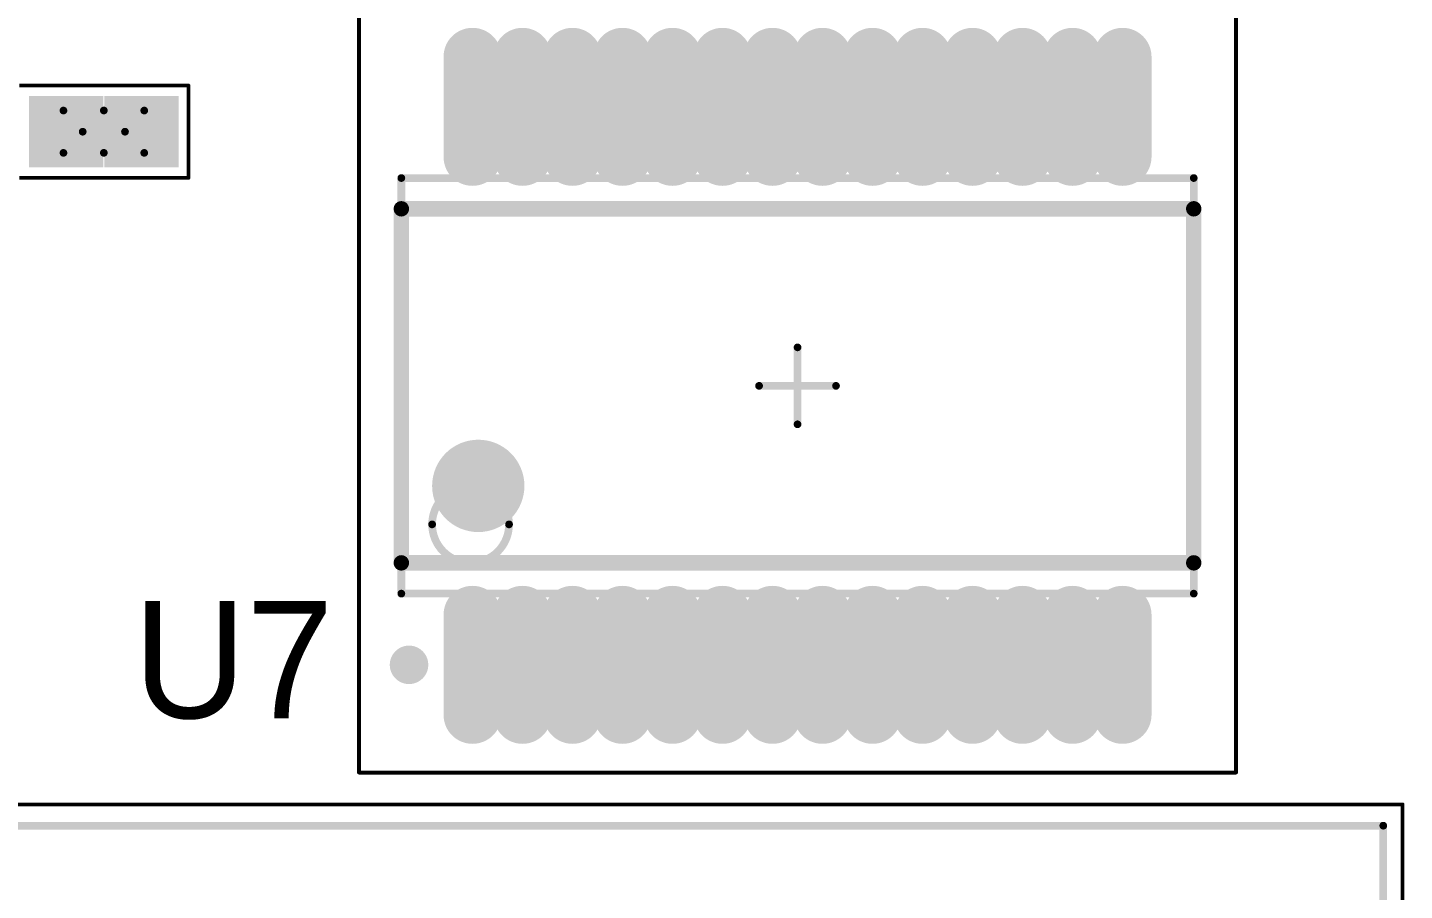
# Model space of a CAD drawing. Header units: millimetres. Extents: x 0 to 100, y 0 to 100.
# Drawn here: x 52.35 to 70.25, y 33.83 to 45.04 of the extents above; entities that cross this region are included whole.
import ezdxf

# ---------------------------------------------------------------- set-up
doc = ezdxf.new("R2010")
doc.units = ezdxf.units.MM
for name, color, linetype in [('Mechanical13', 56, 'Continuous'), ('Mechanical15', 56, 'Continuous'), ('TopLayer', 1, 'Continuous'), ('TopOverlay', 2, 'Continuous'), ('TopPaste', 8, 'Continuous'), ('TopSolder', 216, 'Continuous')]:
    doc.layers.add(name, color=color, linetype=linetype)

msp = doc.modelspace()

# ---------------------------------------------------------------- linework, layer by layer
at = {"layer": 'Mechanical13', "const_width": 0.1}
for points in [[(52.815, 43.413), (52.815, 43.963)], [(52.815, 43.963), (53.865, 43.963)], [(53.865, 43.413), (53.865, 43.963)], [(52.815, 43.413), (53.865, 43.413)], [(57.207, 43.086), (67.507, 43.086)], [(57.207, 37.686), (57.207, 43.086)], [(67.507, 37.686), (67.507, 43.086)], [(57.207, 37.686), (67.507, 37.686)], [(50.271, 34.671), (69.971, 34.671)], [(69.971, 29.083), (69.971, 34.671)]]:
    msp.add_lwpolyline(points, dxfattribs=at)
at = {"layer": 'Mechanical13'}
for points, const_width in [([(52.79, 43.963, 1), (52.84, 43.963, 1)], 0.05), ([(52.79, 43.963, 1), (52.84, 43.963, 1)], 0.05), ([(53.84, 43.963, 1), (53.89, 43.963, 1)], 0.05), ([(53.84, 43.963, 1), (53.89, 43.963, 1)], 0.05), ([(52.79, 43.413, 1), (52.84, 43.413, 1)], 0.05), ([(52.79, 43.413, 1), (52.84, 43.413, 1)], 0.05), ([(53.84, 43.413, 1), (53.89, 43.413, 1)], 0.05), ([(53.84, 43.413, 1), (53.89, 43.413, 1)], 0.05), ([(57.182, 43.086, 1), (57.232, 43.086, 1)], 0.05), ([(57.182, 43.086, 1), (57.232, 43.086, 1)], 0.05), ([(67.482, 43.086, 1), (67.532, 43.086, 1)], 0.05), ([(67.482, 43.086, 1), (67.532, 43.086, 1)], 0.05), ([(58.607, 38.586, 1), (57.607, 38.586, 1)], 0.1), ([(57.582, 38.586, 1), (57.632, 38.586, 1)], 0.05), ([(58.582, 38.586, 1), (58.632, 38.586, 1)], 0.05), ([(57.182, 37.686, 1), (57.232, 37.686, 1)], 0.05), ([(57.182, 37.686, 1), (57.232, 37.686, 1)], 0.05), ([(67.482, 37.686, 1), (67.532, 37.686, 1)], 0.05), ([(67.482, 37.686, 1), (67.532, 37.686, 1)], 0.05), ([(69.946, 34.671, 1), (69.996, 34.671, 1)], 0.05), ([(69.946, 34.671, 1), (69.996, 34.671, 1)], 0.05)]:
    msp.add_lwpolyline(points, format="xyb", close=True, dxfattribs=dict(at, const_width=const_width))
at = {"layer": 'Mechanical15'}
for points, const_width in [([(56.657, 35.361), (56.657, 45.411)], 0.05), ([(68.057, 35.361), (68.057, 45.411)], 0.05), ([(52.24, 44.288), (54.44, 44.288)], 0.05), ([(54.44, 43.088), (54.44, 44.288)], 0.05), ([(53.34, 43.413), (53.34, 43.963)], 0.1), ([(53.065, 43.688), (53.615, 43.688)], 0.1), ([(52.24, 43.088), (54.44, 43.088)], 0.05), ([(62.357, 39.886), (62.357, 40.886)], 0.1), ([(61.857, 40.386), (62.857, 40.386)], 0.1), ([(56.657, 35.361), (68.057, 35.361)], 0.05), ([(49.921, 34.947), (70.221, 34.947)], 0.05), ([(70.221, 28.807), (70.221, 34.947)], 0.05)]:
    msp.add_lwpolyline(points, dxfattribs=dict(at, const_width=const_width))
for points, const_width in [([(54.427, 44.288, 1), (54.452, 44.288, 1)], 0.025), ([(54.427, 44.288, 1), (54.452, 44.288, 1)], 0.025), ([(53.315, 43.963, 1), (53.365, 43.963, 1)], 0.05), ([(53.04, 43.688, 1), (53.09, 43.688, 1)], 0.05), ([(53.59, 43.688, 1), (53.64, 43.688, 1)], 0.05), ([(53.315, 43.413, 1), (53.365, 43.413, 1)], 0.05), ([(54.427, 43.088, 1), (54.452, 43.088, 1)], 0.025), ([(54.427, 43.088, 1), (54.452, 43.088, 1)], 0.025), ([(62.332, 40.886, 1), (62.382, 40.886, 1)], 0.05), ([(61.832, 40.386, 1), (61.882, 40.386, 1)], 0.05), ([(62.832, 40.386, 1), (62.882, 40.386, 1)], 0.05), ([(62.332, 39.886, 1), (62.382, 39.886, 1)], 0.05), ([(56.644, 35.361, 1), (56.669, 35.361, 1)], 0.025), ([(56.644, 35.361, 1), (56.669, 35.361, 1)], 0.025), ([(68.044, 35.361, 1), (68.069, 35.361, 1)], 0.025), ([(68.044, 35.361, 1), (68.069, 35.361, 1)], 0.025), ([(70.209, 34.947, 1), (70.234, 34.947, 1)], 0.025), ([(70.209, 34.947, 1), (70.234, 34.947, 1)], 0.025)]:
    msp.add_lwpolyline(points, format="xyb", close=True, dxfattribs=dict(at, const_width=const_width))
at = {"layer": 'TopLayer', "const_width": 0.55}
for points in [[(58.132, 43.361), (58.132, 44.661)], [(58.782, 43.361), (58.782, 44.661)], [(59.432, 43.361), (59.432, 44.661)], [(60.082, 43.361), (60.082, 44.661)], [(60.732, 43.361), (60.732, 44.661)], [(61.382, 43.361), (61.382, 44.661)], [(62.032, 43.361), (62.032, 44.661)], [(62.682, 43.361), (62.682, 44.661)], [(63.332, 43.361), (63.332, 44.661)], [(63.982, 43.361), (63.982, 44.661)], [(64.632, 43.361), (64.632, 44.661)], [(65.282, 43.361), (65.282, 44.661)], [(65.932, 43.361), (65.932, 44.661)], [(66.582, 43.361), (66.582, 44.661)], [(58.132, 36.111), (58.132, 37.411)], [(58.782, 36.111), (58.782, 37.411)], [(59.432, 36.111), (59.432, 37.411)], [(60.082, 36.111), (60.082, 37.411)], [(60.732, 36.111), (60.732, 37.411)], [(61.382, 36.111), (61.382, 37.411)], [(62.032, 36.111), (62.032, 37.411)], [(62.682, 36.111), (62.682, 37.411)], [(63.332, 36.111), (63.332, 37.411)], [(63.982, 36.111), (63.982, 37.411)], [(64.632, 36.111), (64.632, 37.411)], [(65.282, 36.111), (65.282, 37.411)], [(65.932, 36.111), (65.932, 37.411)], [(66.582, 36.111), (66.582, 37.411)]]:
    msp.add_lwpolyline(points, dxfattribs=at)
at = {"layer": 'TopLayer', "const_width": 0.275}
for points in [[(57.994, 44.661, 1), (58.269, 44.661, 1)], [(58.645, 44.661, 1), (58.92, 44.661, 1)], [(59.294, 44.661, 1), (59.569, 44.661, 1)], [(59.945, 44.661, 1), (60.22, 44.661, 1)], [(60.594, 44.661, 1), (60.869, 44.661, 1)], [(61.245, 44.661, 1), (61.52, 44.661, 1)], [(61.894, 44.661, 1), (62.169, 44.661, 1)], [(62.545, 44.661, 1), (62.82, 44.661, 1)], [(63.194, 44.661, 1), (63.469, 44.661, 1)], [(63.845, 44.661, 1), (64.12, 44.661, 1)], [(64.494, 44.661, 1), (64.769, 44.661, 1)], [(65.145, 44.661, 1), (65.42, 44.661, 1)], [(65.794, 44.661, 1), (66.069, 44.661, 1)], [(66.445, 44.661, 1), (66.72, 44.661, 1)], [(57.994, 43.361, 1), (58.269, 43.361, 1)], [(58.645, 43.361, 1), (58.92, 43.361, 1)], [(59.294, 43.361, 1), (59.569, 43.361, 1)], [(59.945, 43.361, 1), (60.22, 43.361, 1)], [(60.594, 43.361, 1), (60.869, 43.361, 1)], [(61.245, 43.361, 1), (61.52, 43.361, 1)], [(61.894, 43.361, 1), (62.169, 43.361, 1)], [(62.545, 43.361, 1), (62.82, 43.361, 1)], [(63.194, 43.361, 1), (63.469, 43.361, 1)], [(63.845, 43.361, 1), (64.12, 43.361, 1)], [(64.494, 43.361, 1), (64.769, 43.361, 1)], [(65.145, 43.361, 1), (65.42, 43.361, 1)], [(65.794, 43.361, 1), (66.069, 43.361, 1)], [(66.445, 43.361, 1), (66.72, 43.361, 1)], [(57.994, 37.411, 1), (58.269, 37.411, 1)], [(58.645, 37.411, 1), (58.92, 37.411, 1)], [(59.294, 37.411, 1), (59.569, 37.411, 1)], [(59.945, 37.411, 1), (60.22, 37.411, 1)], [(60.594, 37.411, 1), (60.869, 37.411, 1)], [(61.245, 37.411, 1), (61.52, 37.411, 1)], [(61.894, 37.411, 1), (62.169, 37.411, 1)], [(62.545, 37.411, 1), (62.82, 37.411, 1)], [(63.194, 37.411, 1), (63.469, 37.411, 1)], [(63.845, 37.411, 1), (64.12, 37.411, 1)], [(64.494, 37.411, 1), (64.769, 37.411, 1)], [(65.145, 37.411, 1), (65.42, 37.411, 1)], [(65.794, 37.411, 1), (66.069, 37.411, 1)], [(66.445, 37.411, 1), (66.72, 37.411, 1)], [(57.994, 36.111, 1), (58.269, 36.111, 1)], [(58.645, 36.111, 1), (58.92, 36.111, 1)], [(59.294, 36.111, 1), (59.569, 36.111, 1)], [(59.945, 36.111, 1), (60.22, 36.111, 1)], [(60.594, 36.111, 1), (60.869, 36.111, 1)], [(61.245, 36.111, 1), (61.52, 36.111, 1)], [(61.894, 36.111, 1), (62.169, 36.111, 1)], [(62.545, 36.111, 1), (62.82, 36.111, 1)], [(63.194, 36.111, 1), (63.469, 36.111, 1)], [(63.845, 36.111, 1), (64.12, 36.111, 1)], [(64.494, 36.111, 1), (64.769, 36.111, 1)], [(65.145, 36.111, 1), (65.42, 36.111, 1)], [(65.794, 36.111, 1), (66.069, 36.111, 1)], [(66.445, 36.111, 1), (66.72, 36.111, 1)]]:
    msp.add_lwpolyline(points, format="xyb", close=True, dxfattribs=at)
at = {"layer": 'TopLayer'}
for points in [[(52.47, 44.048), (52.47, 43.328), (53.23, 44.048), (53.23, 43.328)], [(53.45, 44.048), (53.45, 43.328), (54.21, 44.048), (54.21, 43.328)]]:
    msp.add_solid(points, dxfattribs=at)
at = {"layer": 'TopOverlay', "const_width": 0.2}
for points in [[(57.207, 42.686), (67.507, 42.686)], [(57.207, 38.086), (57.207, 42.686)], [(67.507, 38.086), (67.507, 42.686)], [(57.207, 38.086), (67.507, 38.086)]]:
    msp.add_lwpolyline(points, dxfattribs=at)
at = {"layer": 'TopOverlay'}
for points, const_width in [([(57.157, 42.686, 1), (57.257, 42.686, 1)], 0.1), ([(57.157, 42.686, 1), (57.257, 42.686, 1)], 0.1), ([(67.457, 42.686, 1), (67.557, 42.686, 1)], 0.1), ([(67.457, 42.686, 1), (67.557, 42.686, 1)], 0.1), ([(58.507, 39.086, 1), (57.907, 39.086, 1)], 0.6), ([(57.757, 39.086, 1), (58.057, 39.086, 1)], 0.3), ([(58.357, 39.086, 1), (58.657, 39.086, 1)], 0.3), ([(57.157, 38.086, 1), (57.257, 38.086, 1)], 0.1), ([(57.157, 38.086, 1), (57.257, 38.086, 1)], 0.1), ([(67.457, 38.086, 1), (67.557, 38.086, 1)], 0.1), ([(67.457, 38.086, 1), (67.557, 38.086, 1)], 0.1), ([(57.432, 36.761, 1), (57.182, 36.761, 1)], 0.25), ([(57.119, 36.761, 1), (57.244, 36.761, 1)], 0.125), ([(57.37, 36.761, 1), (57.495, 36.761, 1)], 0.125)]:
    msp.add_lwpolyline(points, format="xyb", close=True, dxfattribs=dict(at, const_width=const_width))
at = {"layer": 'TopPaste', "const_width": 0.55}
for points in [[(58.132, 43.361), (58.132, 44.661)], [(58.782, 43.361), (58.782, 44.661)], [(59.432, 43.361), (59.432, 44.661)], [(60.082, 43.361), (60.082, 44.661)], [(60.732, 43.361), (60.732, 44.661)], [(61.382, 43.361), (61.382, 44.661)], [(62.032, 43.361), (62.032, 44.661)], [(62.682, 43.361), (62.682, 44.661)], [(63.332, 43.361), (63.332, 44.661)], [(63.982, 43.361), (63.982, 44.661)], [(64.632, 43.361), (64.632, 44.661)], [(65.282, 43.361), (65.282, 44.661)], [(65.932, 43.361), (65.932, 44.661)], [(66.582, 43.361), (66.582, 44.661)], [(58.132, 36.111), (58.132, 37.411)], [(58.782, 36.111), (58.782, 37.411)], [(59.432, 36.111), (59.432, 37.411)], [(60.082, 36.111), (60.082, 37.411)], [(60.732, 36.111), (60.732, 37.411)], [(61.382, 36.111), (61.382, 37.411)], [(62.032, 36.111), (62.032, 37.411)], [(62.682, 36.111), (62.682, 37.411)], [(63.332, 36.111), (63.332, 37.411)], [(63.982, 36.111), (63.982, 37.411)], [(64.632, 36.111), (64.632, 37.411)], [(65.282, 36.111), (65.282, 37.411)], [(65.932, 36.111), (65.932, 37.411)], [(66.582, 36.111), (66.582, 37.411)]]:
    msp.add_lwpolyline(points, dxfattribs=at)
at = {"layer": 'TopPaste', "const_width": 0.275}
for points in [[(57.994, 44.661, 1), (58.269, 44.661, 1)], [(58.645, 44.661, 1), (58.92, 44.661, 1)], [(59.294, 44.661, 1), (59.569, 44.661, 1)], [(59.945, 44.661, 1), (60.22, 44.661, 1)], [(60.594, 44.661, 1), (60.869, 44.661, 1)], [(61.245, 44.661, 1), (61.52, 44.661, 1)], [(61.894, 44.661, 1), (62.169, 44.661, 1)], [(62.545, 44.661, 1), (62.82, 44.661, 1)], [(63.194, 44.661, 1), (63.469, 44.661, 1)], [(63.845, 44.661, 1), (64.12, 44.661, 1)], [(64.494, 44.661, 1), (64.769, 44.661, 1)], [(65.145, 44.661, 1), (65.42, 44.661, 1)], [(65.794, 44.661, 1), (66.069, 44.661, 1)], [(66.445, 44.661, 1), (66.72, 44.661, 1)], [(57.994, 43.361, 1), (58.269, 43.361, 1)], [(58.645, 43.361, 1), (58.92, 43.361, 1)], [(59.294, 43.361, 1), (59.569, 43.361, 1)], [(59.945, 43.361, 1), (60.22, 43.361, 1)], [(60.594, 43.361, 1), (60.869, 43.361, 1)], [(61.245, 43.361, 1), (61.52, 43.361, 1)], [(61.894, 43.361, 1), (62.169, 43.361, 1)], [(62.545, 43.361, 1), (62.82, 43.361, 1)], [(63.194, 43.361, 1), (63.469, 43.361, 1)], [(63.845, 43.361, 1), (64.12, 43.361, 1)], [(64.494, 43.361, 1), (64.769, 43.361, 1)], [(65.145, 43.361, 1), (65.42, 43.361, 1)], [(65.794, 43.361, 1), (66.069, 43.361, 1)], [(66.445, 43.361, 1), (66.72, 43.361, 1)], [(57.994, 37.411, 1), (58.269, 37.411, 1)], [(58.645, 37.411, 1), (58.92, 37.411, 1)], [(59.294, 37.411, 1), (59.569, 37.411, 1)], [(59.945, 37.411, 1), (60.22, 37.411, 1)], [(60.594, 37.411, 1), (60.869, 37.411, 1)], [(61.245, 37.411, 1), (61.52, 37.411, 1)], [(61.894, 37.411, 1), (62.169, 37.411, 1)], [(62.545, 37.411, 1), (62.82, 37.411, 1)], [(63.194, 37.411, 1), (63.469, 37.411, 1)], [(63.845, 37.411, 1), (64.12, 37.411, 1)], [(64.494, 37.411, 1), (64.769, 37.411, 1)], [(65.145, 37.411, 1), (65.42, 37.411, 1)], [(65.794, 37.411, 1), (66.069, 37.411, 1)], [(66.445, 37.411, 1), (66.72, 37.411, 1)], [(57.994, 36.111, 1), (58.269, 36.111, 1)], [(58.645, 36.111, 1), (58.92, 36.111, 1)], [(59.294, 36.111, 1), (59.569, 36.111, 1)], [(59.945, 36.111, 1), (60.22, 36.111, 1)], [(60.594, 36.111, 1), (60.869, 36.111, 1)], [(61.245, 36.111, 1), (61.52, 36.111, 1)], [(61.894, 36.111, 1), (62.169, 36.111, 1)], [(62.545, 36.111, 1), (62.82, 36.111, 1)], [(63.194, 36.111, 1), (63.469, 36.111, 1)], [(63.845, 36.111, 1), (64.12, 36.111, 1)], [(64.494, 36.111, 1), (64.769, 36.111, 1)], [(65.145, 36.111, 1), (65.42, 36.111, 1)], [(65.794, 36.111, 1), (66.069, 36.111, 1)], [(66.445, 36.111, 1), (66.72, 36.111, 1)]]:
    msp.add_lwpolyline(points, format="xyb", close=True, dxfattribs=at)
at = {"layer": 'TopPaste'}
for points in [[(52.47, 44.048), (52.47, 43.328), (53.23, 44.048), (53.23, 43.328)], [(53.45, 44.048), (53.45, 43.328), (54.21, 44.048), (54.21, 43.328)]]:
    msp.add_solid(points, dxfattribs=at)
at = {"layer": 'TopSolder', "const_width": 0.753}
for points in [[(58.132, 43.361), (58.132, 44.661)], [(58.782, 43.361), (58.782, 44.661)], [(59.432, 43.361), (59.432, 44.661)], [(60.082, 43.361), (60.082, 44.661)], [(60.732, 43.361), (60.732, 44.661)], [(61.382, 43.361), (61.382, 44.661)], [(62.032, 43.361), (62.032, 44.661)], [(62.682, 43.361), (62.682, 44.661)], [(63.332, 43.361), (63.332, 44.661)], [(63.982, 43.361), (63.982, 44.661)], [(64.632, 43.361), (64.632, 44.661)], [(65.282, 43.361), (65.282, 44.661)], [(65.932, 43.361), (65.932, 44.661)], [(66.582, 43.361), (66.582, 44.661)], [(58.132, 36.111), (58.132, 37.411)], [(58.782, 36.111), (58.782, 37.411)], [(59.432, 36.111), (59.432, 37.411)], [(60.082, 36.111), (60.082, 37.411)], [(60.732, 36.111), (60.732, 37.411)], [(61.382, 36.111), (61.382, 37.411)], [(62.032, 36.111), (62.032, 37.411)], [(62.682, 36.111), (62.682, 37.411)], [(63.332, 36.111), (63.332, 37.411)], [(63.982, 36.111), (63.982, 37.411)], [(64.632, 36.111), (64.632, 37.411)], [(65.282, 36.111), (65.282, 37.411)], [(65.932, 36.111), (65.932, 37.411)], [(66.582, 36.111), (66.582, 37.411)]]:
    msp.add_lwpolyline(points, dxfattribs=at)
at = {"layer": 'TopSolder', "const_width": 0.377}
for points in [[(57.944, 44.661, 1), (58.32, 44.661, 1)], [(58.594, 44.661, 1), (58.97, 44.661, 1)], [(59.244, 44.661, 1), (59.62, 44.661, 1)], [(59.894, 44.661, 1), (60.27, 44.661, 1)], [(60.544, 44.661, 1), (60.92, 44.661, 1)], [(61.194, 44.661, 1), (61.57, 44.661, 1)], [(61.844, 44.661, 1), (62.22, 44.661, 1)], [(62.494, 44.661, 1), (62.87, 44.661, 1)], [(63.144, 44.661, 1), (63.52, 44.661, 1)], [(63.794, 44.661, 1), (64.17, 44.661, 1)], [(64.444, 44.661, 1), (64.82, 44.661, 1)], [(65.094, 44.661, 1), (65.47, 44.661, 1)], [(65.744, 44.661, 1), (66.12, 44.661, 1)], [(66.394, 44.661, 1), (66.77, 44.661, 1)], [(57.944, 43.361, 1), (58.32, 43.361, 1)], [(58.594, 43.361, 1), (58.97, 43.361, 1)], [(59.244, 43.361, 1), (59.62, 43.361, 1)], [(59.894, 43.361, 1), (60.27, 43.361, 1)], [(60.544, 43.361, 1), (60.92, 43.361, 1)], [(61.194, 43.361, 1), (61.57, 43.361, 1)], [(61.844, 43.361, 1), (62.22, 43.361, 1)], [(62.494, 43.361, 1), (62.87, 43.361, 1)], [(63.144, 43.361, 1), (63.52, 43.361, 1)], [(63.794, 43.361, 1), (64.17, 43.361, 1)], [(64.444, 43.361, 1), (64.82, 43.361, 1)], [(65.094, 43.361, 1), (65.47, 43.361, 1)], [(65.744, 43.361, 1), (66.12, 43.361, 1)], [(66.394, 43.361, 1), (66.77, 43.361, 1)], [(57.944, 37.411, 1), (58.32, 37.411, 1)], [(58.594, 37.411, 1), (58.97, 37.411, 1)], [(59.244, 37.411, 1), (59.62, 37.411, 1)], [(59.894, 37.411, 1), (60.27, 37.411, 1)], [(60.544, 37.411, 1), (60.92, 37.411, 1)], [(61.194, 37.411, 1), (61.57, 37.411, 1)], [(61.844, 37.411, 1), (62.22, 37.411, 1)], [(62.494, 37.411, 1), (62.87, 37.411, 1)], [(63.144, 37.411, 1), (63.52, 37.411, 1)], [(63.794, 37.411, 1), (64.17, 37.411, 1)], [(64.444, 37.411, 1), (64.82, 37.411, 1)], [(65.094, 37.411, 1), (65.47, 37.411, 1)], [(65.744, 37.411, 1), (66.12, 37.411, 1)], [(66.394, 37.411, 1), (66.77, 37.411, 1)], [(57.944, 36.111, 1), (58.32, 36.111, 1)], [(58.594, 36.111, 1), (58.97, 36.111, 1)], [(59.244, 36.111, 1), (59.62, 36.111, 1)], [(59.894, 36.111, 1), (60.27, 36.111, 1)], [(60.544, 36.111, 1), (60.92, 36.111, 1)], [(61.194, 36.111, 1), (61.57, 36.111, 1)], [(61.844, 36.111, 1), (62.22, 36.111, 1)], [(62.494, 36.111, 1), (62.87, 36.111, 1)], [(63.144, 36.111, 1), (63.52, 36.111, 1)], [(63.794, 36.111, 1), (64.17, 36.111, 1)], [(64.444, 36.111, 1), (64.82, 36.111, 1)], [(65.094, 36.111, 1), (65.47, 36.111, 1)], [(65.744, 36.111, 1), (66.12, 36.111, 1)], [(66.394, 36.111, 1), (66.77, 36.111, 1)]]:
    msp.add_lwpolyline(points, format="xyb", close=True, dxfattribs=at)
at = {"layer": 'TopSolder'}
for points in [[(52.368, 44.15), (52.368, 43.226), (53.332, 44.15), (53.332, 43.226)], [(53.348, 44.15), (53.348, 43.226), (54.312, 44.15), (54.312, 43.226)]]:
    msp.add_solid(points, dxfattribs=at)

# ---------------------------------------------------------------- texts
at = {"layer": 'TopOverlay'}
msp.add_text('U7', height=1.524, dxfattribs=at).set_placement((53.721, 36.068))

doc.saveas('drawing.dxf')
